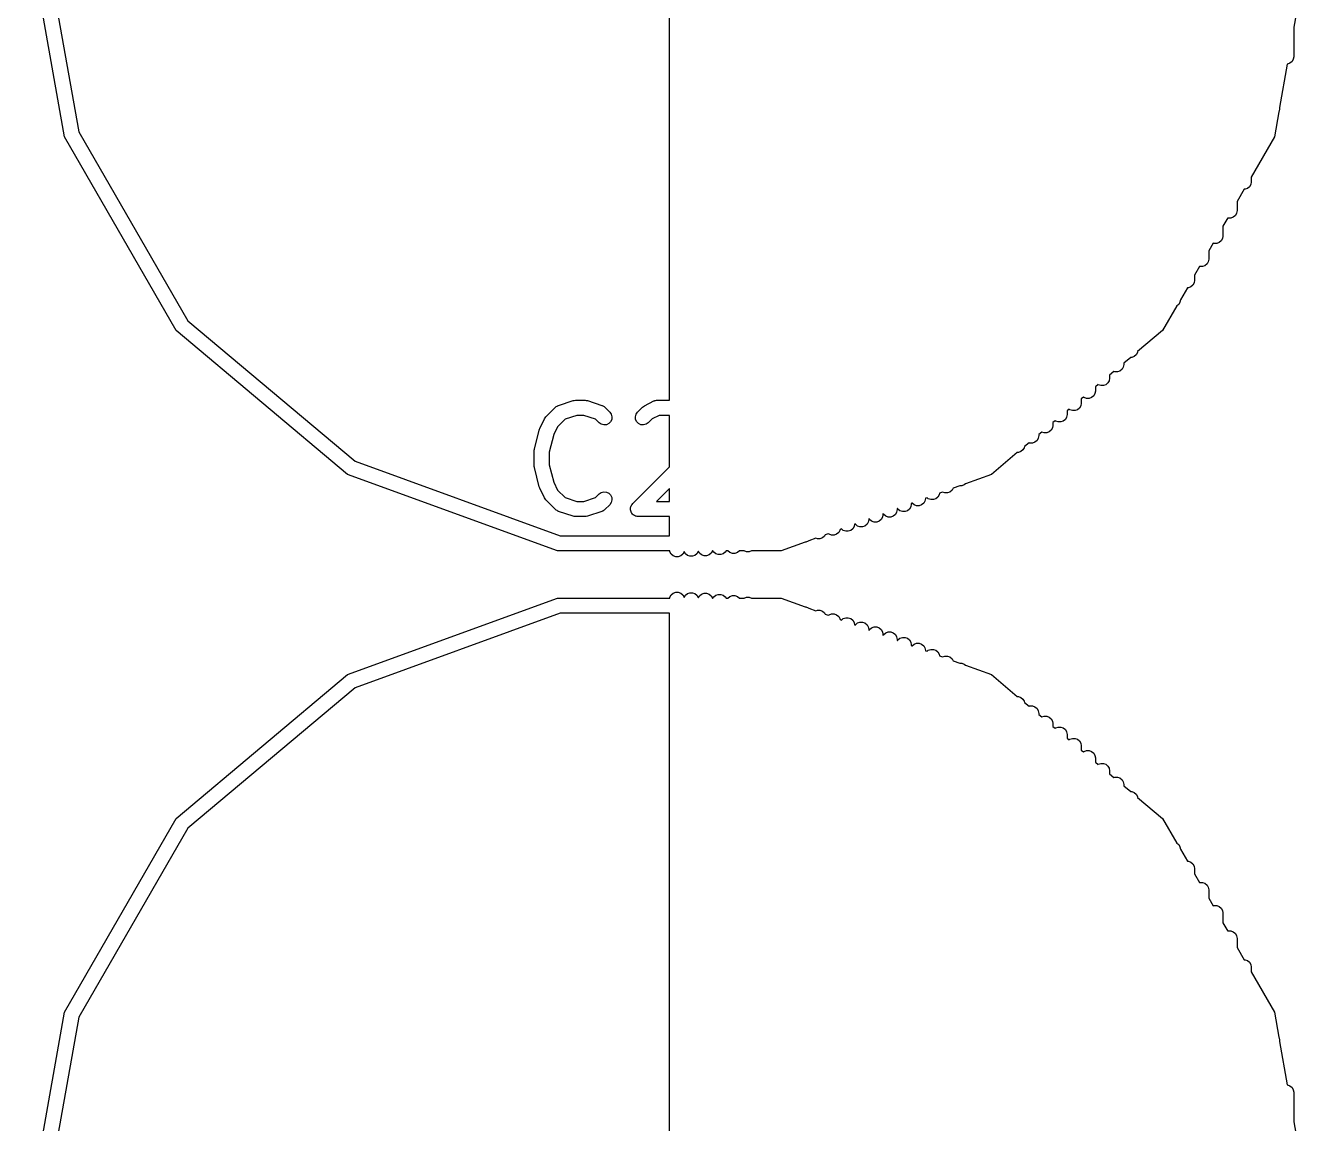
# Model space of a CAD drawing. Extents: x 0 to 76, y -93 to 16.
# Drawn here: x 5.64 to 18.28, y -36.92 to -26.08 of the extents above; entities that cross this region are included whole.
import ezdxf

# ---------------------------------------------------------------- set-up
doc = ezdxf.new("R2010")
doc.units = 0
doc.header["$MEASUREMENT"] = 0
doc.layers.add('BLACK', color=7, linetype='CONTINUOUS')

msp = doc.modelspace()

# ---------------------------------------------------------------- linework, layer by layer
at = {"layer": 'Black'}
for p, q in [((12, -29.7774), (12, -18.8819)), ((6.02121, -27.1761), (5.6375, -25)), ((5.7875, -25), (6.16216, -27.1248)), ((18.2751, -25.4958), (18.17, -26.0917)), ((18.17, -26.0917), (18.17, -26.383)), ((18.1655, -26.4087), (18.1525, -26.4312)), ((18.17, -26.383), (18.1655, -26.4087)), ((18.1056, -26.4569), (18.03, -26.8857)), ((18.108, -26.4569), (18.1056, -26.4569)), ((18.1325, -26.448), (18.108, -26.4569)), ((18.1525, -26.4312), (18.1325, -26.448)), ((18.03, -26.897), (18.0255, -26.9227)), ((18.03, -26.8857), (18.03, -26.897)), ((18.0226, -26.9276), (17.9788, -27.1761)), ((18.0255, -26.9227), (18.0226, -26.9276)), ((6.16216, -27.1248), (7.24095, -28.9933)), ((7.12604, -29.0897), (6.02121, -27.1761)), ((17.9788, -27.1761), (17.75, -27.5724)), ((17.7325, -27.6672), (17.7125, -27.684)), ((17.7455, -27.6447), (17.7325, -27.6672)), ((17.75, -27.619), (17.7455, -27.6447)), ((17.75, -27.5724), (17.75, -27.619)), ((17.6804, -27.6929), (17.61, -27.8149)), ((17.688, -27.6929), (17.6804, -27.6929)), ((17.7125, -27.684), (17.688, -27.6929)), ((17.6055, -27.9287), (17.5925, -27.9512)), ((17.61, -27.903), (17.6055, -27.9287)), ((17.61, -27.8149), (17.61, -27.903)), ((17.5174, -27.9752), (17.47, -28.0574)), ((17.522, -27.9769), (17.5174, -27.9752)), ((17.548, -27.9769), (17.522, -27.9769)), ((17.5725, -27.968), (17.548, -27.9769)), ((17.5925, -27.9512), (17.5725, -27.968)), ((17.4655, -28.1807), (17.4525, -28.2032)), ((17.47, -28.155), (17.4655, -28.1807)), ((17.47, -28.0574), (17.47, -28.155)), ((17.3729, -28.2256), (17.33, -28.2998)), ((17.33, -28.2998), (17.33, -28.383)), ((17.382, -28.2289), (17.3729, -28.2256)), ((17.408, -28.2289), (17.382, -28.2289)), ((17.4325, -28.22), (17.408, -28.2289)), ((17.4525, -28.2032), (17.4325, -28.22)), ((17.3125, -28.4312), (17.2925, -28.448)), ((17.3255, -28.4087), (17.3125, -28.4312)), ((17.33, -28.383), (17.3255, -28.4087)), ((17.2398, -28.4561), (17.19, -28.5423)), ((17.19, -28.5423), (17.19, -28.592)), ((17.242, -28.4569), (17.2398, -28.4561)), ((17.268, -28.4569), (17.242, -28.4569)), ((17.2925, -28.448), (17.268, -28.4569)), ((17.1187, -28.6659), (17.0495, -28.7856)), ((17.128, -28.6659), (17.1187, -28.6659)), ((17.1525, -28.657), (17.128, -28.6659)), ((17.1725, -28.6402), (17.1525, -28.657)), ((17.1855, -28.6177), (17.1725, -28.6402)), ((17.19, -28.592), (17.1855, -28.6177)), ((17.0455, -28.8087), (17.0325, -28.8312)), ((17.0495, -28.7856), (17.0455, -28.8087)), ((17.0145, -28.8462), (16.874, -29.0897)), ((17.0325, -28.8312), (17.0145, -28.8462)), ((7.24095, -28.9933), (8.89375, -30.3802)), ((8.81875, -30.5101), (7.12604, -29.0897)), ((16.874, -29.0897), (16.627, -29.2969)), ((16.6255, -29.3057), (16.6125, -29.3282)), ((16.627, -29.2969), (16.6255, -29.3057)), ((16.49, -29.424), (16.4855, -29.4497)), ((16.5592, -29.3539), (16.49, -29.4119)), ((16.49, -29.4119), (16.49, -29.424)), ((16.568, -29.3539), (16.5592, -29.3539)), ((16.5925, -29.345), (16.568, -29.3539)), ((16.6125, -29.3282), (16.5925, -29.345)), ((16.35, -29.559), (16.3455, -29.5847)), ((16.3919, -29.4942), (16.35, -29.5294)), ((16.35, -29.5294), (16.35, -29.559)), ((16.402, -29.4979), (16.3919, -29.4942)), ((16.428, -29.4979), (16.402, -29.4979)), ((16.4525, -29.489), (16.428, -29.4979)), ((16.4725, -29.4722), (16.4525, -29.489)), ((16.4855, -29.4497), (16.4725, -29.4722)), ((16.21, -29.687), (16.2055, -29.7127)), ((16.2374, -29.6239), (16.21, -29.6469)), ((16.21, -29.6469), (16.21, -29.687)), ((16.2375, -29.624), (16.2374, -29.6239)), ((16.262, -29.6329), (16.2375, -29.624)), ((16.288, -29.6329), (16.262, -29.6329)), ((16.3125, -29.624), (16.288, -29.6329)), ((16.3325, -29.6072), (16.3125, -29.624)), ((16.3455, -29.5847), (16.3325, -29.6072)), ((10.9049, -29.8288), (11.0477, -29.7812)), ((11.0477, -29.7812), (11.0596, -29.7795)), ((11.0596, -29.7795), (11.0714, -29.7774)), ((11.0714, -29.7774), (11.1667, -29.7774)), ((11.1667, -29.7774), (11.1785, -29.7795)), ((11.1785, -29.7795), (11.1904, -29.7812)), ((11.1904, -29.7812), (11.3332, -29.8288)), ((11.7522, -29.8329), (11.8474, -29.7853)), ((11.8474, -29.7853), (11.8516, -29.7841)), ((11.8516, -29.7841), (11.8553, -29.7819)), ((11.8553, -29.7819), (11.864, -29.7804)), ((11.864, -29.7804), (11.8724, -29.7779)), ((11.8724, -29.7779), (11.8767, -29.7781)), ((11.8767, -29.7781), (11.881, -29.7774)), ((11.881, -29.7774), (12, -29.7774)), ((16.07, -29.807), (16.0655, -29.8327)), ((16.0911, -29.7466), (16.07, -29.7643)), ((16.07, -29.7643), (16.07, -29.807)), ((16.0975, -29.752), (16.0911, -29.7466)), ((16.122, -29.7609), (16.0975, -29.752)), ((16.148, -29.7609), (16.122, -29.7609)), ((16.1725, -29.752), (16.148, -29.7609)), ((16.1925, -29.7352), (16.1725, -29.752)), ((16.2055, -29.7127), (16.1925, -29.7352)), ((10.7734, -29.952), (10.7803, -29.9422)), ((10.7803, -29.9422), (10.8755, -29.847)), ((10.8755, -29.847), (10.8791, -29.8445)), ((10.8791, -29.8445), (10.8819, -29.8413)), ((10.8819, -29.8413), (10.8897, -29.8371)), ((10.8897, -29.8371), (10.8969, -29.832)), ((10.8969, -29.832), (10.9011, -29.8309)), ((10.9011, -29.8309), (10.9049, -29.8288)), ((11.0836, -29.9274), (10.9691, -29.9656)), ((11.1545, -29.9274), (11.0836, -29.9274)), ((11.269, -29.9656), (11.1545, -29.9274)), ((11.3332, -29.8288), (11.337, -29.8309)), ((11.337, -29.8309), (11.3412, -29.832)), ((11.3412, -29.832), (11.3484, -29.8371)), ((11.3484, -29.8371), (11.3561, -29.8413)), ((11.3561, -29.8413), (11.359, -29.8445)), ((11.359, -29.8445), (11.3626, -29.847)), ((11.3626, -29.847), (11.4102, -29.8946)), ((11.4102, -29.8946), (11.4251, -29.9159)), ((11.4251, -29.9159), (11.4319, -29.9411)), ((11.4319, -29.9411), (11.4296, -29.967)), ((11.6634, -29.9411), (11.6701, -29.9159)), ((11.6656, -29.967), (11.6634, -29.9411)), ((11.6701, -29.9159), (11.6851, -29.8946)), ((11.6851, -29.8946), (11.7327, -29.847)), ((11.7327, -29.847), (11.7425, -29.8401)), ((11.7425, -29.8401), (11.7522, -29.8329)), ((11.8987, -29.9274), (11.8301, -29.9616)), ((12, -29.9274), (11.8987, -29.9274)), ((12, -30.4368), (12, -29.9274)), ((15.9255, -29.9447), (15.9125, -29.9672)), ((15.93, -29.919), (15.9255, -29.9447)), ((15.9496, -29.8653), (15.93, -29.8818)), ((15.93, -29.8818), (15.93, -29.919)), ((15.9575, -29.872), (15.9496, -29.8653)), ((15.982, -29.8809), (15.9575, -29.872)), ((16.008, -29.8809), (15.982, -29.8809)), ((16.0325, -29.872), (16.008, -29.8809)), ((16.0525, -29.8552), (16.0325, -29.872)), ((16.0655, -29.8327), (16.0525, -29.8552)), ((10.6653, -30.2628), (10.713, -30.0723)), ((10.713, -30.0723), (10.7163, -30.0648)), ((10.7163, -30.0648), (10.7186, -30.0569)), ((10.7186, -30.0569), (10.7663, -29.9617)), ((10.7663, -29.9617), (10.7734, -29.952)), ((10.895, -30.0397), (10.8565, -30.1167)), ((10.9691, -29.9656), (10.895, -30.0397)), ((11.3041, -30.0007), (11.269, -29.9656)), ((11.3254, -30.0156), (11.3041, -30.0007)), ((11.3506, -30.0223), (11.3254, -30.0156)), ((11.3766, -30.0201), (11.3506, -30.0223)), ((11.4002, -30.0091), (11.3766, -30.0201)), ((11.4186, -29.9906), (11.4002, -30.0091)), ((11.4296, -29.967), (11.4186, -29.9906)), ((11.6767, -29.9906), (11.6656, -29.967)), ((11.6951, -30.0091), (11.6767, -29.9906)), ((11.7187, -30.0201), (11.6951, -30.0091)), ((11.7446, -30.0223), (11.7187, -30.0201)), ((11.7698, -30.0156), (11.7446, -30.0223)), ((11.7911, -30.0007), (11.7698, -30.0156)), ((11.8301, -29.9616), (11.7911, -30.0007)), ((15.7725, -30.0742), (15.7525, -30.091)), ((15.7855, -30.0517), (15.7725, -30.0742)), ((15.79, -30.026), (15.7855, -30.0517)), ((15.8129, -29.9801), (15.79, -29.9993)), ((15.79, -29.9993), (15.79, -30.026)), ((15.8175, -29.984), (15.8129, -29.9801)), ((15.842, -29.9929), (15.8175, -29.984)), ((15.868, -29.9929), (15.842, -29.9929)), ((15.8925, -29.984), (15.868, -29.9929)), ((15.9125, -29.9672), (15.8925, -29.984)), ((10.8565, -30.1167), (10.8131, -30.2902)), ((15.5535, -30.1978), (15.5073, -30.2365)), ((15.562, -30.2009), (15.5535, -30.1978)), ((15.588, -30.2009), (15.562, -30.2009)), ((15.6125, -30.192), (15.588, -30.2009)), ((15.6325, -30.1752), (15.6125, -30.192)), ((15.6455, -30.1527), (15.6325, -30.1752)), ((15.65, -30.127), (15.6455, -30.1527)), ((15.6798, -30.0918), (15.65, -30.1168)), ((15.65, -30.1168), (15.65, -30.127)), ((15.702, -30.0999), (15.6798, -30.0918)), ((15.728, -30.0999), (15.702, -30.0999)), ((15.7525, -30.091), (15.728, -30.0999)), ((10.6631, -30.281), (10.6647, -30.2719)), ((10.6631, -30.4238), (10.6631, -30.281)), ((10.6647, -30.2719), (10.6653, -30.2628)), ((10.8131, -30.2902), (10.8131, -30.4146)), ((15.4377, -30.2949), (15.1812, -30.5101)), ((15.448, -30.2949), (15.4377, -30.2949)), ((15.4725, -30.286), (15.448, -30.2949)), ((15.4925, -30.2692), (15.4725, -30.286)), ((15.5055, -30.2467), (15.4925, -30.2692)), ((15.5073, -30.2365), (15.5055, -30.2467)), ((8.89375, -30.3802), (10.9212, -31.1181)), ((10.6647, -30.4328), (10.6631, -30.4238)), ((10.6653, -30.442), (10.6647, -30.4328)), ((10.713, -30.6325), (10.6653, -30.442)), ((10.8131, -30.4146), (10.8565, -30.5881)), ((11.6374, -30.7993), (12, -30.4368)), ((10.8952, -31.2658), (8.81875, -30.5101)), ((15.1812, -30.5101), (14.9252, -30.6033)), ((10.7163, -30.64), (10.713, -30.6325)), ((10.7186, -30.6478), (10.7163, -30.64)), ((10.7663, -30.7431), (10.7186, -30.6478)), ((10.8565, -30.5881), (10.895, -30.6651)), ((10.895, -30.6651), (10.9691, -30.7392)), ((11.269, -30.7392), (11.3041, -30.7041)), ((11.3041, -30.7041), (11.3254, -30.6892)), ((11.3254, -30.6892), (11.3506, -30.6824)), ((11.3506, -30.6824), (11.3766, -30.6847)), ((11.3766, -30.6847), (11.4002, -30.6957)), ((11.4002, -30.6957), (11.4186, -30.7141)), ((12, -30.6489), (11.8715, -30.7774)), ((12, -30.7774), (12, -30.6489)), ((14.6681, -30.6969), (14.6655, -30.7117)), ((14.6992, -30.6856), (14.6681, -30.6969)), ((14.722, -30.6939), (14.6992, -30.6856)), ((14.748, -30.6939), (14.722, -30.6939)), ((14.7725, -30.685), (14.748, -30.6939)), ((14.7925, -30.6682), (14.7725, -30.685)), ((14.8046, -30.6472), (14.7925, -30.6682)), ((14.8714, -30.6229), (14.8046, -30.6472)), ((14.888, -30.6229), (14.8714, -30.6229)), ((14.9125, -30.614), (14.888, -30.6229)), ((14.9252, -30.6033), (14.9125, -30.614)), ((10.7734, -30.7527), (10.7663, -30.7431)), ((10.7803, -30.7626), (10.7734, -30.7527)), ((10.8755, -30.8578), (10.7803, -30.7626)), ((10.9691, -30.7392), (11.0836, -30.7774)), ((11.0836, -30.7774), (11.1545, -30.7774)), ((11.1545, -30.7774), (11.269, -30.7392)), ((11.4102, -30.8102), (11.3626, -30.8578)), ((11.4251, -30.7888), (11.4102, -30.8102)), ((11.4186, -30.7141), (11.4296, -30.7377)), ((11.4319, -30.7637), (11.4251, -30.7888)), ((11.4296, -30.7377), (11.4319, -30.7637)), ((11.6166, -30.8394), (11.62, -30.8301)), ((11.62, -30.8301), (11.6225, -30.8207)), ((11.6225, -30.8207), (11.6244, -30.818)), ((11.6244, -30.818), (11.6255, -30.8149)), ((11.6255, -30.8149), (11.6318, -30.8074)), ((11.6318, -30.8074), (11.6374, -30.7993)), ((11.8715, -30.7774), (12, -30.7774)), ((14.3855, -30.8307), (14.3725, -30.8532)), ((14.39, -30.805), (14.3855, -30.8307)), ((14.3971, -30.7955), (14.39, -30.7981)), ((14.39, -30.7981), (14.39, -30.805)), ((14.3975, -30.7962), (14.3971, -30.7955)), ((14.4175, -30.813), (14.3975, -30.7962)), ((14.442, -30.8219), (14.4175, -30.813)), ((14.468, -30.8219), (14.442, -30.8219)), ((14.4925, -30.813), (14.468, -30.8219)), ((14.5125, -30.7962), (14.4925, -30.813)), ((14.5255, -30.7737), (14.5125, -30.7962)), ((14.53, -30.748), (14.5255, -30.7737)), ((14.546, -30.7413), (14.53, -30.7471)), ((14.53, -30.7471), (14.53, -30.748)), ((14.5575, -30.751), (14.546, -30.7413)), ((14.582, -30.7599), (14.5575, -30.751)), ((14.608, -30.7599), (14.582, -30.7599)), ((14.6325, -30.751), (14.608, -30.7599)), ((14.6525, -30.7342), (14.6325, -30.751)), ((14.6655, -30.7117), (14.6525, -30.7342)), ((10.8791, -30.8603), (10.8755, -30.8578)), ((10.8819, -30.8635), (10.8791, -30.8603)), ((10.8897, -30.8677), (10.8819, -30.8635)), ((10.8969, -30.8727), (10.8897, -30.8677)), ((10.9011, -30.8739), (10.8969, -30.8727)), ((10.9049, -30.8759), (10.9011, -30.8739)), ((11.0477, -30.9235), (10.9049, -30.8759)), ((11.0596, -30.9253), (11.0477, -30.9235)), ((11.0714, -30.9274), (11.0596, -30.9253)), ((11.1667, -30.9274), (11.0714, -30.9274)), ((11.1785, -30.9253), (11.1667, -30.9274)), ((11.1904, -30.9235), (11.1785, -30.9253)), ((11.3332, -30.8759), (11.1904, -30.9235)), ((11.337, -30.8739), (11.3332, -30.8759)), ((11.3412, -30.8727), (11.337, -30.8739)), ((11.3484, -30.8677), (11.3412, -30.8727)), ((11.3561, -30.8635), (11.3484, -30.8677)), ((11.359, -30.8603), (11.3561, -30.8635)), ((11.3626, -30.8578), (11.359, -30.8603)), ((11.6158, -30.8458), (11.6166, -30.8427)), ((11.6166, -30.8556), (11.6158, -30.8458)), ((11.6166, -30.8427), (11.6166, -30.8394)), ((11.6166, -30.8654), (11.6166, -30.8556)), ((11.6177, -30.8685), (11.6166, -30.8654)), ((11.618, -30.8718), (11.6177, -30.8685)), ((11.6222, -30.8807), (11.618, -30.8718)), ((11.6255, -30.8899), (11.6222, -30.8807)), ((11.6276, -30.8924), (11.6255, -30.8899)), ((11.629, -30.8954), (11.6276, -30.8924)), ((11.636, -30.9023), (11.629, -30.8954)), ((11.6423, -30.9098), (11.636, -30.9023)), ((11.6451, -30.9115), (11.6423, -30.9098)), ((11.6475, -30.9138), (11.6451, -30.9115)), ((11.6563, -30.918), (11.6475, -30.9138)), ((11.6648, -30.9229), (11.6563, -30.918)), ((11.6681, -30.9234), (11.6648, -30.9229)), ((11.6711, -30.9248), (11.6681, -30.9234)), ((11.6808, -30.9257), (11.6711, -30.9248)), ((11.6905, -30.9274), (11.6808, -30.9257)), ((12, -30.9274), (11.6905, -30.9274)), ((12, -31.1181), (12, -30.9274)), ((13.97, -30.956), (13.9655, -30.9817)), ((13.9732, -30.9498), (13.97, -30.9509)), ((13.97, -30.9509), (13.97, -30.956)), ((13.9775, -30.9572), (13.9732, -30.9498)), ((13.9975, -30.974), (13.9775, -30.9572)), ((14.0925, -30.9572), (14.0725, -30.974)), ((14.1055, -30.9347), (14.0925, -30.9572)), ((14.11, -30.909), (14.1055, -30.9347)), ((14.1128, -30.899), (14.11, -30.9)), ((14.11, -30.9), (14.11, -30.909)), ((14.1175, -30.9072), (14.1128, -30.899)), ((14.1375, -30.924), (14.1175, -30.9072)), ((14.162, -30.9329), (14.1375, -30.924)), ((14.188, -30.9329), (14.162, -30.9329)), ((14.2125, -30.924), (14.188, -30.9329)), ((14.2325, -30.9072), (14.2125, -30.924)), ((14.2455, -30.8847), (14.2325, -30.9072)), ((14.25, -30.859), (14.2455, -30.8847)), ((14.2542, -30.8475), (14.25, -30.849)), ((14.25, -30.849), (14.25, -30.859)), ((14.2575, -30.8532), (14.2542, -30.8475)), ((14.2775, -30.87), (14.2575, -30.8532)), ((14.302, -30.8789), (14.2775, -30.87)), ((14.328, -30.8789), (14.302, -30.8789)), ((14.3525, -30.87), (14.328, -30.8789)), ((14.3725, -30.8532), (14.3525, -30.87)), ((13.6725, -31.0862), (13.6525, -31.103)), ((13.6855, -31.0637), (13.6725, -31.0862)), ((13.6872, -31.0539), (13.6855, -31.0637)), ((13.7, -31.0492), (13.6872, -31.0539)), ((13.7175, -31.064), (13.7, -31.0492)), ((13.742, -31.0729), (13.7175, -31.064)), ((13.768, -31.0729), (13.742, -31.0729)), ((13.7925, -31.064), (13.768, -31.0729)), ((13.8125, -31.0472), (13.7925, -31.064)), ((13.8255, -31.0247), (13.8125, -31.0472)), ((13.8295, -31.0021), (13.8255, -31.0247)), ((13.8351, -31), (13.8295, -31.0021)), ((13.8375, -31.0042), (13.8351, -31)), ((13.8575, -31.021), (13.8375, -31.0042)), ((13.882, -31.0299), (13.8575, -31.021)), ((13.908, -31.0299), (13.882, -31.0299)), ((13.9325, -31.021), (13.908, -31.0299)), ((13.9525, -31.0042), (13.9325, -31.021)), ((13.9655, -30.9817), (13.9525, -31.0042)), ((14.022, -30.9829), (13.9975, -30.974)), ((14.048, -30.9829), (14.022, -30.9829)), ((14.0725, -30.974), (14.048, -30.9829)), ((10.9212, -31.1181), (12, -31.1181)), ((13.3411, -31.1799), (13.1048, -31.2658)), ((13.348, -31.1799), (13.3411, -31.1799)), ((13.3725, -31.171), (13.348, -31.1799)), ((13.3778, -31.1665), (13.3725, -31.171)), ((13.4469, -31.1414), (13.3778, -31.1665)), ((13.462, -31.1469), (13.4469, -31.1414)), ((13.488, -31.1469), (13.462, -31.1469)), ((13.5125, -31.138), (13.488, -31.1469)), ((13.5325, -31.1212), (13.5125, -31.138)), ((13.5405, -31.1073), (13.5325, -31.1212)), ((13.5699, -31.0966), (13.5405, -31.1073)), ((13.5775, -31.103), (13.5699, -31.0966)), ((13.602, -31.1119), (13.5775, -31.103)), ((13.628, -31.1119), (13.602, -31.1119)), ((13.6525, -31.103), (13.628, -31.1119)), ((12.0028, -31.2658), (10.8952, -31.2658)), ((12.0045, -31.2757), (12.0028, -31.2658)), ((12.0175, -31.2982), (12.0045, -31.2757)), ((12.0375, -31.315), (12.0175, -31.2982)), ((12.062, -31.3239), (12.0375, -31.315)), ((12.088, -31.3239), (12.062, -31.3239)), ((12.1125, -31.315), (12.088, -31.3239)), ((12.1325, -31.2982), (12.1125, -31.315)), ((12.1455, -31.2757), (12.1325, -31.2982)), ((12.1458, -31.2739), (12.1455, -31.2757)), ((12.1575, -31.2942), (12.1458, -31.2739)), ((12.1775, -31.311), (12.1575, -31.2942)), ((12.202, -31.3199), (12.1775, -31.311)), ((12.228, -31.3199), (12.202, -31.3199)), ((12.2525, -31.311), (12.228, -31.3199)), ((12.2725, -31.2942), (12.2525, -31.311)), ((12.2855, -31.2717), (12.2725, -31.2942)), ((12.2861, -31.2683), (12.2855, -31.2717)), ((12.2975, -31.2882), (12.2861, -31.2683)), ((12.3175, -31.305), (12.2975, -31.2882)), ((12.342, -31.3139), (12.3175, -31.305)), ((12.368, -31.3139), (12.342, -31.3139)), ((12.3925, -31.305), (12.368, -31.3139)), ((12.4125, -31.2882), (12.3925, -31.305)), ((12.4254, -31.2658), (12.4125, -31.2882)), ((12.4304, -31.2658), (12.4254, -31.2658)), ((12.4375, -31.2782), (12.4304, -31.2658)), ((12.4575, -31.295), (12.4375, -31.2782)), ((12.482, -31.3039), (12.4575, -31.295)), ((12.508, -31.3039), (12.482, -31.3039)), ((12.5325, -31.295), (12.508, -31.3039)), ((12.5525, -31.2782), (12.5325, -31.295)), ((12.5596, -31.2658), (12.5525, -31.2782)), ((12.5773, -31.2658), (12.5596, -31.2658)), ((12.5775, -31.2662), (12.5773, -31.2658)), ((12.5975, -31.283), (12.5775, -31.2662)), ((12.622, -31.2919), (12.5975, -31.283)), ((12.648, -31.2919), (12.622, -31.2919)), ((12.6725, -31.283), (12.648, -31.2919)), ((12.6925, -31.2662), (12.6725, -31.283)), ((12.6927, -31.2658), (12.6925, -31.2662)), ((12.7362, -31.2658), (12.6927, -31.2658)), ((12.7375, -31.267), (12.7362, -31.2658)), ((12.762, -31.2759), (12.7375, -31.267)), ((12.788, -31.2759), (12.762, -31.2759)), ((12.8125, -31.267), (12.788, -31.2759)), ((12.8138, -31.2658), (12.8125, -31.267)), ((13.1048, -31.2658), (12.8138, -31.2658)), ((12.0045, -31.7243), (12.0175, -31.7018)), ((12.0175, -31.7018), (12.0375, -31.685)), ((12.0375, -31.685), (12.062, -31.6761)), ((12.062, -31.6761), (12.088, -31.6761)), ((12.088, -31.6761), (12.1125, -31.685)), ((12.1125, -31.685), (12.1325, -31.7018)), ((12.1325, -31.7018), (12.1455, -31.7243)), ((12.1458, -31.7261), (12.1575, -31.7058)), ((12.1575, -31.7058), (12.1775, -31.689)), ((12.1775, -31.689), (12.202, -31.6801)), ((12.202, -31.6801), (12.228, -31.6801)), ((12.228, -31.6801), (12.2525, -31.689)), ((12.2525, -31.689), (12.2725, -31.7058)), ((12.2725, -31.7058), (12.2855, -31.7283)), ((12.2861, -31.7317), (12.2975, -31.7118)), ((12.2975, -31.7118), (12.3175, -31.695)), ((12.3175, -31.695), (12.342, -31.6861)), ((12.342, -31.6861), (12.368, -31.6861)), ((12.368, -31.6861), (12.3925, -31.695)), ((12.3925, -31.695), (12.4125, -31.7118)), ((12.4125, -31.7118), (12.4254, -31.7342)), ((12.4375, -31.7218), (12.4575, -31.705)), ((12.4575, -31.705), (12.482, -31.6961)), ((12.482, -31.6961), (12.508, -31.6961)), ((12.508, -31.6961), (12.5325, -31.705)), ((12.5325, -31.705), (12.5525, -31.7218)), ((12.5775, -31.7338), (12.5975, -31.717)), ((12.5975, -31.717), (12.622, -31.7081)), ((12.622, -31.7081), (12.648, -31.7081)), ((12.648, -31.7081), (12.6725, -31.717)), ((12.6725, -31.717), (12.6925, -31.7338)), ((8.81875, -32.4899), (10.8952, -31.7342)), ((10.8952, -31.7342), (12.0028, -31.7342)), ((12.0028, -31.7342), (12.0045, -31.7243)), ((12.1455, -31.7243), (12.1458, -31.7261)), ((12.2855, -31.7283), (12.2861, -31.7317)), ((12.4254, -31.7342), (12.4304, -31.7342)), ((12.4304, -31.7342), (12.4375, -31.7218)), ((12.5525, -31.7218), (12.5596, -31.7342)), ((12.5596, -31.7342), (12.5773, -31.7342)), ((12.5773, -31.7342), (12.5775, -31.7338)), ((12.6925, -31.7338), (12.6927, -31.7342)), ((12.6927, -31.7342), (12.7362, -31.7342)), ((12.7362, -31.7342), (12.7375, -31.733)), ((12.7375, -31.733), (12.762, -31.7241)), ((12.762, -31.7241), (12.788, -31.7241)), ((12.788, -31.7241), (12.8125, -31.733)), ((12.8125, -31.733), (12.8138, -31.7342)), ((12.8138, -31.7342), (13.1048, -31.7342)), ((13.1048, -31.7342), (13.3411, -31.8201)), ((13.3411, -31.8201), (13.348, -31.8201)), ((13.348, -31.8201), (13.3725, -31.829)), ((13.3725, -31.829), (13.3778, -31.8335)), ((13.3778, -31.8335), (13.4469, -31.8586)), ((10.9212, -31.8819), (8.89375, -32.6198)), ((12, -31.8819), (10.9212, -31.8819)), ((12, -44.1181), (12, -31.8819)), ((13.4469, -31.8586), (13.462, -31.8531)), ((13.462, -31.8531), (13.488, -31.8531)), ((13.488, -31.8531), (13.5125, -31.862)), ((13.5125, -31.862), (13.5325, -31.8788)), ((13.5325, -31.8788), (13.5405, -31.8927)), ((13.5405, -31.8927), (13.5699, -31.9034)), ((13.5699, -31.9034), (13.5775, -31.897)), ((13.5775, -31.897), (13.602, -31.8881)), ((13.602, -31.8881), (13.628, -31.8881)), ((13.628, -31.8881), (13.6525, -31.897)), ((13.6525, -31.897), (13.6725, -31.9138)), ((13.6725, -31.9138), (13.6855, -31.9363)), ((13.6855, -31.9363), (13.6872, -31.9461)), ((13.6872, -31.9461), (13.7, -31.9508)), ((13.7, -31.9508), (13.7175, -31.936)), ((13.7175, -31.936), (13.742, -31.9271)), ((13.742, -31.9271), (13.768, -31.9271)), ((13.768, -31.9271), (13.7925, -31.936)), ((13.7925, -31.936), (13.8125, -31.9528)), ((13.8125, -31.9528), (13.8255, -31.9753)), ((13.8575, -31.979), (13.882, -31.9701)), ((13.882, -31.9701), (13.908, -31.9701)), ((13.908, -31.9701), (13.9325, -31.979)), ((13.8255, -31.9753), (13.8295, -31.9979)), ((13.8295, -31.9979), (13.8351, -32)), ((13.8351, -32), (13.8375, -31.9958)), ((13.8375, -31.9958), (13.8575, -31.979)), ((13.9325, -31.979), (13.9525, -31.9958)), ((13.9525, -31.9958), (13.9655, -32.0183)), ((13.9655, -32.0183), (13.97, -32.044)), ((13.97, -32.044), (13.97, -32.0491)), ((13.97, -32.0491), (13.9732, -32.0502)), ((13.9732, -32.0502), (13.9775, -32.0428)), ((13.9775, -32.0428), (13.9975, -32.026)), ((13.9975, -32.026), (14.022, -32.0171)), ((14.022, -32.0171), (14.048, -32.0171)), ((14.048, -32.0171), (14.0725, -32.026)), ((14.0725, -32.026), (14.0925, -32.0428)), ((14.0925, -32.0428), (14.1055, -32.0653)), ((14.1055, -32.0653), (14.11, -32.091)), ((14.11, -32.091), (14.11, -32.1)), ((14.1128, -32.101), (14.1175, -32.0928)), ((14.1175, -32.0928), (14.1375, -32.076)), ((14.1375, -32.076), (14.162, -32.0671)), ((14.162, -32.0671), (14.188, -32.0671)), ((14.188, -32.0671), (14.2125, -32.076)), ((14.2125, -32.076), (14.2325, -32.0928)), ((14.2325, -32.0928), (14.2455, -32.1153)), ((14.11, -32.1), (14.1128, -32.101)), ((14.2455, -32.1153), (14.25, -32.141)), ((14.25, -32.141), (14.25, -32.151)), ((14.25, -32.151), (14.2542, -32.1525)), ((14.2542, -32.1525), (14.2575, -32.1468)), ((14.2575, -32.1468), (14.2775, -32.13)), ((14.2775, -32.13), (14.302, -32.1211)), ((14.302, -32.1211), (14.328, -32.1211)), ((14.328, -32.1211), (14.3525, -32.13)), ((14.3525, -32.13), (14.3725, -32.1468)), ((14.3725, -32.1468), (14.3855, -32.1693)), ((14.3855, -32.1693), (14.39, -32.195)), ((14.39, -32.195), (14.39, -32.2019)), ((14.39, -32.2019), (14.3971, -32.2045)), ((14.3971, -32.2045), (14.3975, -32.2038)), ((14.3975, -32.2038), (14.4175, -32.187)), ((14.4175, -32.187), (14.442, -32.1781)), ((14.442, -32.1781), (14.468, -32.1781)), ((14.468, -32.1781), (14.4925, -32.187)), ((14.4925, -32.187), (14.5125, -32.2038)), ((14.5125, -32.2038), (14.5255, -32.2263)), ((14.5255, -32.2263), (14.53, -32.252)), ((14.53, -32.252), (14.53, -32.2529)), ((14.53, -32.2529), (14.546, -32.2587)), ((14.546, -32.2587), (14.5575, -32.249)), ((14.5575, -32.249), (14.582, -32.2401)), ((14.582, -32.2401), (14.608, -32.2401)), ((14.608, -32.2401), (14.6325, -32.249)), ((14.6325, -32.249), (14.6525, -32.2658)), ((14.6525, -32.2658), (14.6655, -32.2883)), ((14.6655, -32.2883), (14.6681, -32.3031)), ((14.6681, -32.3031), (14.6992, -32.3144)), ((14.6992, -32.3144), (14.722, -32.3061)), ((14.722, -32.3061), (14.748, -32.3061)), ((14.748, -32.3061), (14.7725, -32.315)), ((14.7725, -32.315), (14.7925, -32.3318)), ((14.7925, -32.3318), (14.8046, -32.3528)), ((14.8046, -32.3528), (14.8714, -32.3771)), ((14.8714, -32.3771), (14.888, -32.3771)), ((14.888, -32.3771), (14.9125, -32.386)), ((14.9125, -32.386), (14.9252, -32.3967)), ((14.9252, -32.3967), (15.1812, -32.4899)), ((7.12604, -33.9103), (8.81875, -32.4899)), ((15.1812, -32.4899), (15.4377, -32.7051)), ((8.89375, -32.6198), (7.24095, -34.0067)), ((15.4377, -32.7051), (15.448, -32.7051)), ((15.448, -32.7051), (15.4725, -32.714)), ((15.4725, -32.714), (15.4925, -32.7308)), ((15.4925, -32.7308), (15.5055, -32.7533)), ((15.5055, -32.7533), (15.5073, -32.7635)), ((15.5073, -32.7635), (15.5535, -32.8022)), ((15.5535, -32.8022), (15.562, -32.7991)), ((15.562, -32.7991), (15.588, -32.7991)), ((15.588, -32.7991), (15.6125, -32.808)), ((15.6125, -32.808), (15.6325, -32.8248)), ((15.6325, -32.8248), (15.6455, -32.8473)), ((15.6455, -32.8473), (15.65, -32.873)), ((15.65, -32.873), (15.65, -32.8832)), ((15.65, -32.8832), (15.6798, -32.9082)), ((15.6798, -32.9082), (15.702, -32.9001)), ((15.702, -32.9001), (15.728, -32.9001)), ((15.728, -32.9001), (15.7525, -32.909)), ((15.7525, -32.909), (15.7725, -32.9258)), ((15.7725, -32.9258), (15.7855, -32.9483)), ((15.7855, -32.9483), (15.79, -32.974)), ((15.79, -32.974), (15.79, -33.0007)), ((15.79, -33.0007), (15.8129, -33.0199)), ((15.8129, -33.0199), (15.8175, -33.016)), ((15.8175, -33.016), (15.842, -33.0071)), ((15.842, -33.0071), (15.868, -33.0071)), ((15.868, -33.0071), (15.8925, -33.016)), ((15.8925, -33.016), (15.9125, -33.0328)), ((15.9125, -33.0328), (15.9255, -33.0553)), ((15.9255, -33.0553), (15.93, -33.081)), ((15.93, -33.081), (15.93, -33.1182)), ((15.93, -33.1182), (15.9496, -33.1347)), ((15.9496, -33.1347), (15.9575, -33.128)), ((15.9575, -33.128), (15.982, -33.1191)), ((15.982, -33.1191), (16.008, -33.1191)), ((16.008, -33.1191), (16.0325, -33.128)), ((16.0325, -33.128), (16.0525, -33.1448)), ((16.0525, -33.1448), (16.0655, -33.1673)), ((16.0655, -33.1673), (16.07, -33.193)), ((16.07, -33.193), (16.07, -33.2357)), ((16.07, -33.2357), (16.0911, -33.2534)), ((16.0911, -33.2534), (16.0975, -33.248)), ((16.0975, -33.248), (16.122, -33.2391)), ((16.122, -33.2391), (16.148, -33.2391)), ((16.148, -33.2391), (16.1725, -33.248)), ((16.1725, -33.248), (16.1925, -33.2648)), ((16.1925, -33.2648), (16.2055, -33.2873)), ((16.2055, -33.2873), (16.21, -33.313)), ((16.21, -33.313), (16.21, -33.3531)), ((16.21, -33.3531), (16.2374, -33.3761)), ((16.2374, -33.3761), (16.2375, -33.376)), ((16.2375, -33.376), (16.262, -33.3671)), ((16.262, -33.3671), (16.288, -33.3671)), ((16.288, -33.3671), (16.3125, -33.376)), ((16.3125, -33.376), (16.3325, -33.3928)), ((16.3325, -33.3928), (16.3455, -33.4153)), ((16.3455, -33.4153), (16.35, -33.441)), ((16.35, -33.441), (16.35, -33.4706)), ((16.35, -33.4706), (16.3919, -33.5058)), ((16.3919, -33.5058), (16.402, -33.5021)), ((16.402, -33.5021), (16.428, -33.5021)), ((16.428, -33.5021), (16.4525, -33.511)), ((16.4525, -33.511), (16.4725, -33.5278)), ((16.4725, -33.5278), (16.4855, -33.5503)), ((16.4855, -33.5503), (16.49, -33.576)), ((16.49, -33.576), (16.49, -33.5881)), ((16.49, -33.5881), (16.5592, -33.6461)), ((16.5592, -33.6461), (16.568, -33.6461)), ((16.568, -33.6461), (16.5925, -33.655)), ((16.5925, -33.655), (16.6125, -33.6718)), ((16.6125, -33.6718), (16.6255, -33.6943)), ((16.6255, -33.6943), (16.627, -33.7031)), ((16.627, -33.7031), (16.874, -33.9103)), ((6.02121, -35.8239), (7.12604, -33.9103)), ((16.874, -33.9103), (17.0145, -34.1538)), ((7.24095, -34.0067), (6.16216, -35.8752)), ((17.0145, -34.1538), (17.0325, -34.1688)), ((17.0325, -34.1688), (17.0455, -34.1913)), ((17.0455, -34.1913), (17.0495, -34.2144)), ((17.0495, -34.2144), (17.1187, -34.3341)), ((17.1187, -34.3341), (17.128, -34.3341)), ((17.128, -34.3341), (17.1525, -34.343)), ((17.1525, -34.343), (17.1725, -34.3598)), ((17.1725, -34.3598), (17.1855, -34.3823)), ((17.1855, -34.3823), (17.19, -34.408)), ((17.19, -34.408), (17.19, -34.4577)), ((17.19, -34.4577), (17.2398, -34.5439)), ((17.2398, -34.5439), (17.242, -34.5431)), ((17.242, -34.5431), (17.268, -34.5431)), ((17.268, -34.5431), (17.2925, -34.552)), ((17.2925, -34.552), (17.3125, -34.5688)), ((17.3125, -34.5688), (17.3255, -34.5913)), ((17.3255, -34.5913), (17.33, -34.617)), ((17.33, -34.617), (17.33, -34.7002)), ((17.33, -34.7002), (17.3729, -34.7744)), ((17.3729, -34.7744), (17.382, -34.7711)), ((17.382, -34.7711), (17.408, -34.7711)), ((17.408, -34.7711), (17.4325, -34.78)), ((17.4325, -34.78), (17.4525, -34.7968)), ((17.4525, -34.7968), (17.4655, -34.8193)), ((17.4655, -34.8193), (17.47, -34.845)), ((17.47, -34.845), (17.47, -34.9426)), ((17.47, -34.9426), (17.5174, -35.0248)), ((17.5174, -35.0248), (17.522, -35.0231)), ((17.522, -35.0231), (17.548, -35.0231)), ((17.548, -35.0231), (17.5725, -35.032)), ((17.5725, -35.032), (17.5925, -35.0488)), ((17.5925, -35.0488), (17.6055, -35.0713)), ((17.6055, -35.0713), (17.61, -35.097)), ((17.61, -35.097), (17.61, -35.1851)), ((17.61, -35.1851), (17.6804, -35.3071)), ((17.6804, -35.3071), (17.688, -35.3071)), ((17.688, -35.3071), (17.7125, -35.316)), ((17.7125, -35.316), (17.7325, -35.3328)), ((17.7325, -35.3328), (17.7455, -35.3553)), ((17.7455, -35.3553), (17.75, -35.381)), ((17.75, -35.381), (17.75, -35.4276)), ((17.75, -35.4276), (17.9788, -35.8239)), ((5.6375, -38), (6.02121, -35.8239)), ((6.16216, -35.8752), (5.7875, -38)), ((17.9788, -35.8239), (18.0226, -36.0724)), ((18.0226, -36.0724), (18.0255, -36.0773)), ((18.0255, -36.0773), (18.03, -36.103)), ((18.03, -36.103), (18.03, -36.1143)), ((18.03, -36.1143), (18.1056, -36.5431)), ((18.1056, -36.5431), (18.108, -36.5431)), ((18.108, -36.5431), (18.1325, -36.552)), ((18.1325, -36.552), (18.1525, -36.5688)), ((18.1525, -36.5688), (18.1655, -36.5913)), ((18.1655, -36.5913), (18.17, -36.617)), ((18.17, -36.617), (18.17, -36.9083)), ((18.17, -36.9083), (18.2751, -37.5042))]:
    msp.add_line(p, q, dxfattribs=at)

doc.saveas('drawing.dxf')
